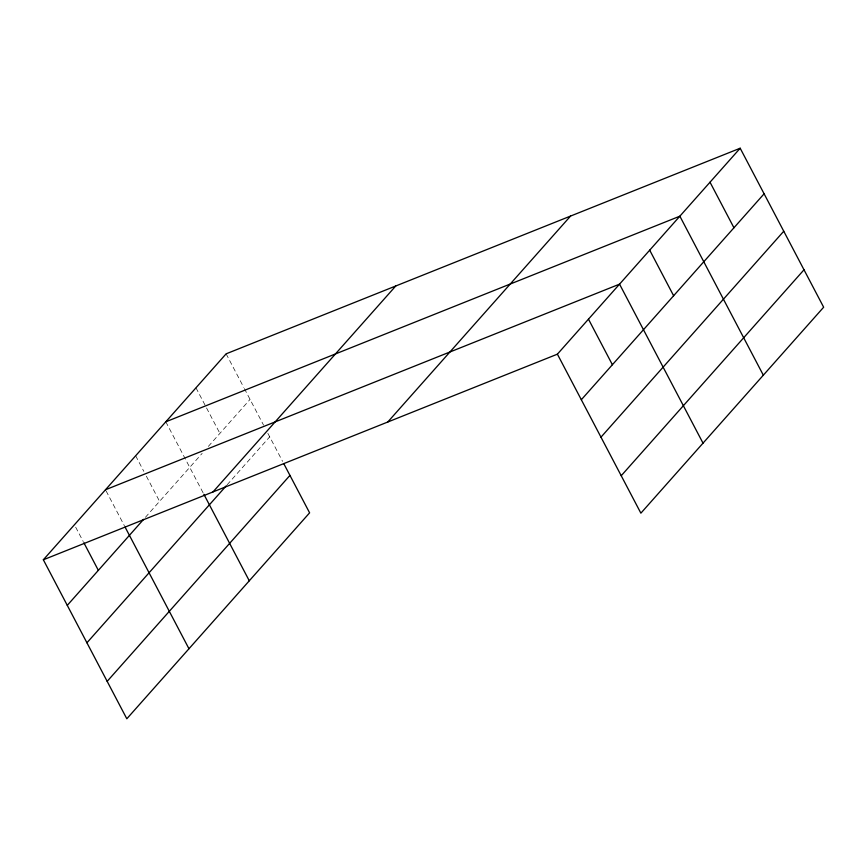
<?xml version="1.0" encoding="UTF-8"?>
<svg xmlns="http://www.w3.org/2000/svg" width="867" height="867" viewBox="0 0 867 867"><rect width="100%" height="100%" fill="white"/><g stroke="black" fill="none" stroke-linecap="round" stroke-linejoin="round"><path stroke-width="0.65" stroke-dasharray="4.33 3.25" d="M145.385 517.339L202.152 453.376M208.362 446.375L250.054 399.405M227.121 484.805L269.702 436.838M226.124 353.834L243.757 387.419M244.386 388.611L263.557 425.133M267.86 433.327L282.588 461.374M195.975 387.82L219.893 433.392M165.814 421.796L203.246 493.095M135.653 455.782L143.835 471.366M146.36 476.167L159.582 501.354M106.121 490.96L124.382 525.738M75.678 527.169L83.232 541.561"/><path stroke-width="1.3" d="M283.812 463.715L309.606 512.831L126.82 718.776L43.35 559.779L226.124 353.834L740.18 148.224L823.65 307.221L640.876 513.166L557.394 354.17L740.18 148.224M67.279 605.35L143.608 519.344M212.989 491.936L395.764 285.98M86.928 642.783L226.244 485.813M107.172 681.343L289.946 475.398M387.766 422.023L570.54 216.078M581.323 399.741L764.098 193.796M600.972 437.174L783.757 231.229M621.216 475.734L804.002 269.789M165.814 421.796L679.858 216.186L763.328 375.183M105.492 489.757L619.547 284.148L703.018 443.145M43.35 559.779L557.394 354.17M710.019 182.211L733.948 227.783M649.708 250.173L673.626 295.745M588.476 319.164L612.395 364.736M203.864 494.266L249.284 580.792M125.011 526.941L188.963 648.754M83.871 542.764L98.35 570.345"/></g></svg>
